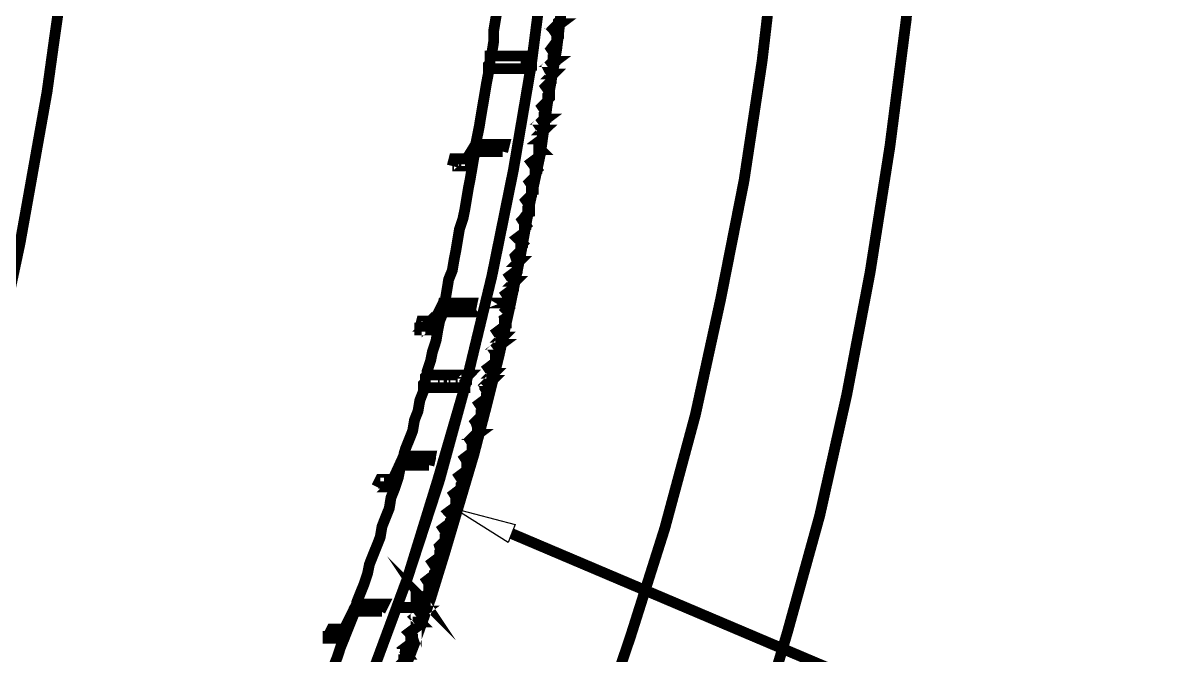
# Model space of a CAD drawing. Extents: x 0.1 to 11.6, y 0.3 to 16.2.
# Drawn here: x 6.276 to 7.327, y 4.821 to 5.406 of the extents above; entities that cross this region are included whole.
import ezdxf

# ---------------------------------------------------------------- set-up
doc = ezdxf.new("R2010")
doc.units = 0
doc.header["$MEASUREMENT"] = 0

msp = doc.modelspace()

# ---------------------------------------------------------------- linework, layer by layer
at = {"color": 0, "const_width": 0.01}
for points in [[(6.34999, 4.35499), (6.39833, 4.41997), (6.44336, 4.48833), (6.48503, 4.56), (6.52669, 4.63835), (6.565, 4.72), (6.59831, 4.80165), (6.63167, 4.89165), (6.66168, 4.98335), (6.68668, 5.07497), (6.71001, 5.17165), (6.72999, 5.27001), (6.74669, 5.36833), (6.75999, 5.47168), (6.77001, 5.57335), (6.77669, 5.67665), (6.77001, 5.57335), (6.75999, 5.47168), (6.74669, 5.36833)], [(6.21164, 3.70665), (6.27832, 3.74501), (6.34169, 3.78999), (6.405, 3.84), (6.46669, 3.89665), (6.52669, 3.95833), (6.58333, 4.02501), (6.63835, 4.09831), (6.69168, 4.17665), (6.74164, 4.25836), (6.78999, 4.345), (6.83501, 4.43668), (6.87668, 4.53331), (6.91499, 4.63167), (6.95167, 4.73503), (6.98335, 4.84169), (7.01335, 4.94997), (7.03836, 5.06168), (7.06, 5.17503), (7.07835, 5.29167), (7.09332, 5.40831), (7.10499, 5.52669)], [(6.24669, 3.95833), (6.30664, 4.00168), (6.36664, 4.05165), (6.42503, 4.10835), (6.48167, 4.16997), (6.535, 4.23665), (6.58664, 4.30832), (6.63667, 4.38499), (6.68164, 4.46832), (6.72667, 4.55333), (6.76665, 4.64501), (6.80501, 4.74001), (6.83832, 4.83832), (6.87001, 4.93832), (6.89833, 5.04335), (6.92165, 5.15001), (6.94336, 5.25999), (6.96001, 5.37001), (6.97331, 5.48335)], [(6.26335, 5.155), (6.27333, 5.20167), (6.28168, 5.24832), (6.28999, 5.29497), (6.29833, 5.34169), (6.30501, 5.38997), (6.31168, 5.43668)], [(6.70833, 5.375), (6.71001, 5.37831), (6.71164, 5.38835), (6.71164, 5.39833), (6.71332, 5.40831), (6.715, 5.41835), (6.71669, 5.42833), (6.71832, 5.43668)], [(6.62169, 4.78836), (6.63835, 4.83165), (6.65332, 4.87332), (6.66667, 4.91667), (6.68001, 4.96164), (6.69336, 5.00667), (6.70503, 5.05165), (6.71669, 5.09831), (6.72667, 5.14333), (6.73665, 5.19168), (6.74501, 5.23833), (6.75499, 5.285), (6.76167, 5.33333), (6.77001, 5.38167), (6.77501, 5.42333)], [(6.77333, 5.41168), (6.77333, 5.41), (6.77333, 5.40831), (6.77165, 5.40668), (6.77165, 5.405), (6.76665, 5.40001), (6.77001, 5.39501), (6.77001, 5.39333), (6.77001, 5.39165), (6.77001, 5.38997), (6.77001, 5.38835), (6.76497, 5.38167), (6.76833, 5.37668), (6.76833, 5.375), (6.76833, 5.37332), (6.76833, 5.37169), (6.76665, 5.37169), (6.76665, 5.37001), (6.76167, 5.36501), (6.76497, 5.35835), (6.76497, 5.35667), (6.76497, 5.35499), (6.76497, 5.35335), (6.76497, 5.35167), (6.75999, 5.34668), (6.76335, 5.34169), (6.76335, 5.34), (6.76167, 5.33832), (6.76167, 5.33664), (6.76167, 5.33501), (6.76167, 5.33333), (6.75667, 5.32835), (6.75999, 5.32335), (6.75999, 5.32167), (6.75999, 5.31999), (6.75999, 5.31836), (6.75836, 5.31836), (6.75836, 5.31668), (6.75331, 5.31168), (6.75667, 5.30664), (6.75667, 5.30501), (6.75667, 5.30333), (6.75667, 5.30165), (6.75667, 5.30003), (6.75667, 5.29833), (6.75, 5.29335), (6.75499, 5.28836), (6.75331, 5.28836), (6.75331, 5.28668), (6.75331, 5.285), (6.75331, 5.28331), (6.75331, 5.28168), (6.74669, 5.27669), (6.75168, 5.27001), (6.75, 5.26833), (6.75, 5.26665), (6.75, 5.26497), (6.75, 5.26335), (6.74501, 5.25836), (6.74832, 5.25331), (6.74832, 5.25168), (6.74669, 5.25168), (6.74669, 5.25), (6.74669, 5.24832), (6.74669, 5.24669), (6.74164, 5.24164), (6.74501, 5.23665), (6.74501, 5.23503), (6.74333, 5.23335), (6.74333, 5.23167), (6.74333, 5.22999), (6.73833, 5.22331), (6.74164, 5.21832), (6.74001, 5.21669), (6.74001, 5.215), (6.74001, 5.21332), (6.74001, 5.21164), (6.73335, 5.20665), (6.73833, 5.20167), (6.73665, 5.19997), (6.73665, 5.19835), (6.73665, 5.19667), (6.73665, 5.19499), (6.73167, 5.19), (6.73335, 5.185), (6.73335, 5.18332), (6.73335, 5.18164), (6.73335, 5.18001), (6.73335, 5.17833), (6.73335, 5.17665), (6.72667, 5.17165), (6.72999, 5.16667), (6.72999, 5.16499), (6.72999, 5.16336), (6.72999, 5.16168), (6.72999, 5.16), (6.72331, 5.155), (6.72667, 5.15001), (6.72331, 5.155), (6.72999, 5.16), (6.72999, 5.16168), (6.72999, 5.16336), (6.72999, 5.16499), (6.73167, 5.16667), (6.72999, 5.16667)], [(6.77333, 5.41168), (6.77333, 5.41), (6.77333, 5.40831), (6.77333, 5.40668), (6.77333, 5.405)], [(6.77165, 5.405), (6.77333, 5.405), (6.76665, 5.40001), (6.77165, 5.39501)], [(6.76665, 5.40001), (6.76833, 5.40001)], [(6.77001, 5.39501), (6.77165, 5.39501), (6.77165, 5.39333), (6.77001, 5.39165), (6.77001, 5.38997), (6.77001, 5.38835), (6.76497, 5.38167)], [(6.77001, 5.38835), (6.77165, 5.38835)], [(6.76833, 5.37001), (6.76833, 5.37169), (6.76833, 5.37332), (6.76833, 5.375), (6.76833, 5.37668), (6.76497, 5.38167)], [(6.76833, 5.37668), (6.77001, 5.37668)], [(6.74669, 5.36833), (6.72999, 5.27001), (6.71001, 5.17165), (6.68668, 5.07497), (6.66, 4.98335), (6.63167, 4.89165), (6.59831, 4.80165), (6.565, 4.72), (6.52669, 4.63835), (6.48503, 4.56), (6.44336, 4.48833), (6.39833, 4.41997), (6.34999, 4.35499)], [(6.74669, 5.375), (6.74669, 5.37332), (6.74669, 5.37169), (6.74669, 5.37001), (6.74669, 5.36833), (6.74669, 5.36664), (6.74501, 5.36664), (6.74501, 5.36501), (6.74501, 5.36333), (6.70665, 5.36333)], [(6.71001, 5.36664), (6.71001, 5.36501)], [(6.72667, 5.36664), (6.72667, 5.36501)], [(6.74333, 5.36664), (6.74333, 5.36501)], [(6.74669, 5.36833), (6.74832, 5.36833)], [(6.74669, 5.36833), (6.74832, 5.36833)], [(6.76167, 5.36501), (6.76833, 5.37001), (6.76665, 5.37001)], [(6.76665, 5.35835), (6.76167, 5.36501)], [(6.69499, 5.29335), (6.69667, 5.30165), (6.69835, 5.31), (6.69997, 5.31999), (6.70167, 5.33003), (6.70335, 5.34), (6.70503, 5.34999), (6.70665, 5.35835), (6.70665, 5.36333)], [(6.74501, 5.36333), (6.74669, 5.36333)], [(6.76497, 5.35835), (6.76665, 5.35835), (6.76497, 5.35667), (6.76497, 5.35499), (6.76497, 5.35335), (6.76497, 5.35167)], [(6.75999, 5.34668), (6.76497, 5.35167)], [(6.76335, 5.34169), (6.75999, 5.34668)], [(6.75667, 5.32835), (6.76167, 5.33333)], [(6.76335, 5.34169), (6.76335, 5.34), (6.76335, 5.33832), (6.76335, 5.33664), (6.76167, 5.33501), (6.76167, 5.33333)], [(6.75999, 5.32335), (6.75667, 5.32835)], [(6.75999, 5.32335), (6.75999, 5.32167), (6.75999, 5.31999), (6.75999, 5.31836), (6.75999, 5.31668)], [(6.75331, 5.31168), (6.75999, 5.31668), (6.75836, 5.31668)], [(6.75667, 5.30664), (6.75836, 5.30664), (6.75667, 5.30501), (6.75667, 5.30333), (6.75667, 5.30165), (6.75667, 5.30003), (6.75667, 5.29833), (6.75168, 5.29335)], [(6.75836, 5.30664), (6.75331, 5.31168)], [(6.69499, 5.29335), (6.68668, 5.28), (6.68668, 5.27333)], [(6.72, 5.28668), (6.72168, 5.29335), (6.69499, 5.29335), (6.69336, 5.28668), (6.69499, 5.28668), (6.69336, 5.28668)], [(6.72168, 5.29335), (6.72, 5.28668)], [(6.72168, 5.29335), (6.72331, 5.29335)], [(6.75331, 5.28168), (6.75331, 5.28331), (6.75331, 5.285), (6.75499, 5.28668), (6.75499, 5.28836), (6.75168, 5.29335), (6.75, 5.29335)], [(6.75667, 5.29833), (6.75836, 5.29833)], [(6.66499, 5.14665), (6.66667, 5.14833), (6.66835, 5.15831), (6.66997, 5.16835), (6.67333, 5.17665), (6.67503, 5.18668), (6.67665, 5.19499), (6.67833, 5.20503), (6.68001, 5.215), (6.68332, 5.22499), (6.685, 5.23335), (6.68668, 5.24333), (6.68832, 5.25331), (6.69, 5.26167), (6.69168, 5.27165), (6.69336, 5.28168), (6.69499, 5.28668)], [(6.69499, 5.28668), (6.69667, 5.28668)], [(6.74832, 5.27669), (6.75331, 5.28168)], [(6.75499, 5.28836), (6.75667, 5.28836)], [(6.68668, 5.28), (6.67503, 5.28), (6.67333, 5.27333)], [(6.67333, 5.27333), (6.67503, 5.27333)], [(6.68164, 5.27669), (6.68001, 5.27669), (6.68001, 5.27501)], [(6.75168, 5.27001), (6.74832, 5.27669), (6.74669, 5.27669)], [(6.75, 5.26335), (6.74501, 5.25836), (6.74832, 5.25331)], [(6.75168, 5.27001), (6.75168, 5.26833), (6.75, 5.26665), (6.75, 5.26497), (6.75, 5.26335)], [(6.74832, 5.25331), (6.74832, 5.25168), (6.74832, 5.25), (6.74669, 5.24832), (6.74669, 5.24669), (6.74164, 5.24164)], [(6.74501, 5.25836), (6.74669, 5.25836)], [(6.74501, 5.23665), (6.74164, 5.24164)], [(6.74669, 5.24669), (6.74832, 5.24669)], [(6.74333, 5.22999), (6.74333, 5.22835), (6.73833, 5.22331), (6.74164, 5.21832)], [(6.74501, 5.23665), (6.74501, 5.23503), (6.74501, 5.23335), (6.74501, 5.23167), (6.74333, 5.23167), (6.74333, 5.22999), (6.74333, 5.22835)], [(6.74164, 5.21832), (6.74164, 5.21669), (6.74001, 5.215), (6.74001, 5.21332), (6.74001, 5.21164), (6.73503, 5.20665)], [(6.73833, 5.22331), (6.74001, 5.22331)], [(6.74001, 5.21164), (6.74164, 5.21164)], [(6.73665, 5.19336), (6.73665, 5.19499), (6.73665, 5.19667), (6.73665, 5.19835), (6.73833, 5.19997), (6.73833, 5.20167), (6.73503, 5.20665), (6.73335, 5.20665)], [(6.73833, 5.20167), (6.74001, 5.20167)], [(6.73167, 5.19), (6.73665, 5.19336), (6.73665, 5.19499)], [(6.73503, 5.185), (6.73167, 5.19)], [(6.73335, 5.185), (6.73503, 5.185), (6.73335, 5.18332), (6.73335, 5.18164), (6.73335, 5.18001), (6.73335, 5.17833), (6.73335, 5.17665), (6.72835, 5.17165)], [(6.73335, 5.17665), (6.73503, 5.17665)], [(6.73167, 5.16667), (6.72835, 5.17165), (6.72667, 5.17165)], [(6.72331, 5.155), (6.72499, 5.155)], [(6.72999, 5.16), (6.73167, 5.16)], [(6.66499, 5.14665), (6.65668, 5.12999), (6.655, 5.12332)], [(6.68832, 5.13997), (6.69, 5.14665), (6.66499, 5.14665), (6.66336, 5.13997)], [(6.69, 5.14665), (6.69168, 5.14665), (6.69, 5.13835)], [(6.72, 5.13667), (6.72499, 5.14165), (6.72499, 5.14333), (6.72667, 5.14501), (6.72667, 5.14665), (6.72667, 5.14501), (6.72667, 5.14333), (6.72499, 5.14165)], [(6.72667, 5.15001), (6.72835, 5.15001)], [(6.72667, 5.14501), (6.72835, 5.14501)], [(6.64501, 4.87332), (6.65169, 4.87831), (6.65169, 4.87999), (6.65169, 4.88167), (6.65332, 4.88336), (6.65332, 4.88499), (6.65001, 4.88997), (6.65668, 4.89501), (6.65668, 4.89665), (6.65831, 4.89833), (6.65831, 4.90001), (6.65831, 4.90169), (6.655, 4.90668), (6.66168, 4.91168), (6.66168, 4.91336), (6.66336, 4.91336), (6.66336, 4.91499), (6.66336, 4.91667), (6.66168, 4.92165), (6.66667, 4.92665), (6.66667, 4.92833), (6.66835, 4.93001), (6.66835, 4.93164), (6.66835, 4.93332), (6.66499, 4.93832), (6.67165, 4.94336), (6.67165, 4.94499), (6.67333, 4.94667), (6.67333, 4.94835), (6.67333, 4.94997), (6.66997, 4.95335), (6.67665, 4.95833), (6.67665, 4.96001), (6.67665, 4.96164), (6.67833, 4.96164), (6.67833, 4.96332), (6.67833, 4.965), (6.67503, 4.97), (6.68164, 4.97499), (6.68164, 4.97667), (6.68164, 4.97835), (6.68332, 4.97999), (6.68332, 4.98167), (6.68001, 4.98665), (6.68668, 4.99164), (6.68668, 4.99333), (6.68668, 4.99501), (6.68832, 4.99501), (6.68832, 4.99669), (6.68832, 4.99832), (6.685, 5.00331), (6.69168, 5.00836), (6.69168, 5.00999), (6.69168, 5.01167), (6.69168, 5.01335), (6.69336, 5.01335), (6.69336, 5.01497), (6.69, 5.02001), (6.69499, 5.02501), (6.69667, 5.02501), (6.69667, 5.02669), (6.69667, 5.02832), (6.69667, 5.03), (6.69667, 5.03168), (6.69499, 5.03668), (6.69997, 5.04167), (6.69997, 5.04335), (6.70167, 5.04335), (6.70167, 5.04497), (6.70167, 5.04665), (6.70167, 5.04833), (6.69835, 5.05333), (6.70503, 5.05832), (6.70503, 5.06), (6.70503, 5.06168), (6.70665, 5.06332), (6.70665, 5.065), (6.70335, 5.06999), (6.70833, 5.07497), (6.71001, 5.07667), (6.71001, 5.07835), (6.71001, 5.08003), (6.71001, 5.08165), (6.70665, 5.08664), (6.71332, 5.09169), (6.71332, 5.09332), (6.71332, 5.095), (6.715, 5.095), (6.715, 5.09668), (6.715, 5.09831), (6.71164, 5.10335), (6.71669, 5.10835), (6.71832, 5.11003), (6.71832, 5.11165), (6.71832, 5.11333), (6.71832, 5.11501), (6.715, 5.12001), (6.72168, 5.125), (6.72168, 5.12668), (6.72168, 5.12831), (6.72168, 5.12999), (6.72331, 5.12999), (6.72331, 5.13167), (6.72, 5.13667), (6.72331, 5.13167)], [(6.65001, 5.08003), (6.65001, 5.08333), (6.65332, 5.09332), (6.655, 5.10167), (6.65831, 5.11165), (6.66, 5.12169), (6.66168, 5.12999), (6.66499, 5.13835)], [(6.66499, 5.13835), (6.66667, 5.13835)], [(6.72, 5.13667), (6.72499, 5.14165)], [(6.65668, 5.12999), (6.64501, 5.12999), (6.64333, 5.12332)], [(6.65001, 5.12668), (6.65001, 5.125)], [(6.71669, 5.12001), (6.72168, 5.125)], [(6.72331, 5.13167), (6.72331, 5.12999), (6.72331, 5.12831), (6.72168, 5.12831), (6.72168, 5.12668), (6.72168, 5.125)], [(6.71832, 5.11501), (6.72, 5.11501), (6.71832, 5.11333), (6.71832, 5.11165), (6.71832, 5.11003), (6.71832, 5.10835)], [(6.72, 5.11501), (6.71669, 5.12001), (6.715, 5.12001)], [(6.71164, 5.10335), (6.71832, 5.10835), (6.71669, 5.10835)], [(6.715, 5.09831), (6.71164, 5.10335)], [(6.70833, 5.08664), (6.71332, 5.09169)], [(6.715, 5.09831), (6.715, 5.09668), (6.715, 5.095), (6.71332, 5.09332), (6.71332, 5.09169)], [(6.71001, 5.08165), (6.71164, 5.08165), (6.71001, 5.08003), (6.71001, 5.07835), (6.71001, 5.07667), (6.71001, 5.07497)], [(6.71164, 5.08165), (6.70833, 5.08664), (6.70665, 5.08664)], [(6.65001, 5.07167), (6.65169, 5.07167)], [(6.65001, 5.07167), (6.65169, 5.07167)], [(6.66667, 5.07167), (6.66835, 5.07167)], [(6.68668, 5.08003), (6.68832, 5.08003), (6.68668, 5.07835), (6.68668, 5.07667), (6.68668, 5.07497), (6.68668, 5.07335), (6.685, 5.07167), (6.685, 5.06999), (6.685, 5.06836)], [(6.68332, 5.07167), (6.685, 5.07167)], [(6.68668, 5.07497), (6.68832, 5.07497)], [(6.68668, 5.07497), (6.68832, 5.07497)], [(6.70335, 5.06836), (6.71001, 5.07497), (6.70833, 5.07497)], [(6.62831, 5.00499), (6.62999, 5.01167), (6.63336, 5.02001), (6.63667, 5.02832), (6.63835, 5.03836), (6.64165, 5.04665), (6.64333, 5.05664), (6.64665, 5.065), (6.64665, 5.06836), (6.685, 5.06836)], [(6.64665, 5.06836), (6.64833, 5.06836)], [(6.70665, 5.06332), (6.70335, 5.06836), (6.70335, 5.06999)], [(6.70665, 5.065), (6.70665, 5.06332), (6.70665, 5.06168), (6.70503, 5.06), (6.70503, 5.05832), (6.70503, 5.05664)], [(6.69835, 5.05333), (6.70503, 5.05664), (6.70503, 5.05832)], [(6.70167, 5.04833), (6.69835, 5.05333)], [(6.69997, 5.04167), (6.69499, 5.03668), (6.69835, 5.03168)], [(6.70167, 5.04833), (6.70167, 5.04665), (6.70167, 5.04497), (6.70167, 5.04335), (6.69997, 5.04167)], [(6.69499, 5.03668), (6.69667, 5.03668)], [(6.69667, 5.03168), (6.69835, 5.03168), (6.69835, 5.03), (6.69667, 5.03), (6.69667, 5.02832), (6.69667, 5.02669), (6.69667, 5.02501)], [(6.69499, 5.02501), (6.69667, 5.02501), (6.69, 5.02001), (6.69336, 5.01497)], [(6.69, 5.02001), (6.69168, 5.02001)], [(6.69336, 5.01497), (6.69336, 5.01335), (6.69336, 5.01167), (6.69168, 5.01167), (6.69168, 5.00999), (6.69168, 5.00836), (6.685, 5.00331)], [(6.69168, 5.00836), (6.69336, 5.00836)], [(6.62831, 5.00499), (6.61833, 4.98335), (6.61664, 4.97667)], [(6.65169, 4.99669), (6.65332, 5.00499), (6.62831, 5.00499), (6.62668, 4.99669)], [(6.65332, 5.00499), (6.65332, 5.00331), (6.65169, 4.99669)], [(6.68668, 4.99164), (6.68668, 4.99333), (6.68832, 4.99501), (6.68832, 4.99669), (6.68832, 4.99832), (6.685, 5.00331)], [(6.685, 5.00331), (6.68668, 5.00331)], [(6.68832, 4.99832), (6.69, 4.99832)], [(6.58501, 4.86833), (6.58501, 4.87001), (6.58832, 4.87831), (6.59169, 4.88667), (6.595, 4.89665), (6.59668, 4.905), (6.59999, 4.91336), (6.60335, 4.92165), (6.60667, 4.93001), (6.60835, 4.94), (6.61165, 4.94835), (6.61501, 4.95665), (6.61664, 4.96669), (6.62001, 4.97499), (6.62332, 4.98503), (6.625, 4.99333), (6.62668, 4.99669)], [(6.62668, 4.99669), (6.62831, 4.99669)], [(6.62668, 4.99669), (6.62831, 4.99669)], [(6.68001, 4.98665), (6.68668, 4.99164)], [(6.68332, 4.98167), (6.68001, 4.98665)], [(6.61833, 4.98335), (6.60667, 4.98335), (6.60335, 4.97667)], [(6.61165, 4.98167), (6.61165, 4.97999), (6.61003, 4.97999), (6.61165, 4.97999)], [(6.68332, 4.98167), (6.68332, 4.97999), (6.68332, 4.97835), (6.68164, 4.97667), (6.68164, 4.97499)], [(6.67833, 4.965), (6.67665, 4.97), (6.67503, 4.97)], [(6.67665, 4.97), (6.68164, 4.97499)], [(6.67165, 4.95335), (6.67665, 4.95833)], [(6.67833, 4.965), (6.67833, 4.96332), (6.67833, 4.96164), (6.67665, 4.96001), (6.67665, 4.95833)], [(6.67333, 4.94835), (6.67165, 4.95335), (6.66997, 4.95335)], [(6.67333, 4.94997), (6.67333, 4.94835), (6.67333, 4.94667), (6.67333, 4.94499), (6.67165, 4.94336), (6.67165, 4.94168)], [(6.66835, 4.93332), (6.66667, 4.93832), (6.66499, 4.93832)], [(6.66667, 4.93832), (6.67165, 4.94168), (6.67165, 4.94336)], [(6.66168, 4.92165), (6.66667, 4.92665)], [(6.66835, 4.93332), (6.66835, 4.93164), (6.66835, 4.93001), (6.66835, 4.92833), (6.66667, 4.92833), (6.66667, 4.92665)], [(6.72835, 4.93332), (7.32167, 4.68164)], [(6.66499, 4.91667), (6.66168, 4.92165)], [(6.66336, 4.91667), (6.66499, 4.91667), (6.66336, 4.91667), (6.66336, 4.91499), (6.66336, 4.91336), (6.66336, 4.91168), (6.66168, 4.91)], [(6.63997, 4.85835), (6.64501, 4.86165), (6.64501, 4.86333), (6.64665, 4.86333), (6.64665, 4.86501), (6.62332, 4.86501), (6.64665, 4.86501), (6.64665, 4.86664), (6.64833, 4.86664), (6.64833, 4.86833), (6.64833, 4.87001), (6.64501, 4.87332), (6.64833, 4.86833)], [(6.65668, 4.89501), (6.65831, 4.89665), (6.65831, 4.89833), (6.65831, 4.90001), (6.65831, 4.90169), (6.65668, 4.905), (6.655, 4.90668)], [(6.65668, 4.905), (6.66168, 4.91), (6.66168, 4.91168)], [(6.65169, 4.88997), (6.65668, 4.89501)], [(6.65831, 4.90169), (6.66, 4.90169)], [(6.62831, 4.815), (6.62831, 4.81668), (6.62999, 4.81668), (6.62999, 4.81836), (6.62999, 4.81999), (6.62999, 4.82167), (6.63167, 4.82167), (6.62831, 4.82667), (6.63499, 4.83165), (6.63499, 4.83333), (6.63499, 4.83501), (6.63667, 4.83501), (6.63667, 4.83664), (6.63667, 4.83832), (6.63336, 4.84169), (6.63997, 4.84668), (6.63997, 4.84831), (6.64165, 4.84831), (6.64165, 4.84999), (6.64165, 4.85167), (6.64165, 4.85335), (6.63997, 4.85835), (6.63997, 4.85667), (6.64333, 4.85167)], [(6.65332, 4.88499), (6.65169, 4.88997), (6.65001, 4.88997)], [(6.65332, 4.88499), (6.65332, 4.88336), (6.65332, 4.88167), (6.65169, 4.88167), (6.65169, 4.87999), (6.65169, 4.87831)], [(6.64501, 4.87332), (6.65169, 4.87831)], [(6.56168, 4.80832), (6.56332, 4.81), (6.56668, 4.81836), (6.56999, 4.82835), (6.57335, 4.83664), (6.57667, 4.845), (6.58003, 4.85335), (6.58333, 4.86165)], [(6.58501, 4.86833), (6.57335, 4.845), (6.57167, 4.83832)], [(6.61003, 4.86833), (6.60667, 4.86165), (6.61003, 4.86833), (6.58501, 4.86833), (6.58165, 4.86165)], [(6.60667, 4.86165), (6.60835, 4.86165)], [(6.63997, 4.85667), (6.64665, 4.86165), (6.64501, 4.86165)], [(6.64833, 4.87001), (6.64833, 4.86833), (6.64665, 4.86833), (6.64665, 4.86664), (6.64665, 4.86501), (6.64665, 4.86333), (6.64665, 4.86165)], [(6.64665, 4.86501), (6.64833, 4.86501)], [(6.58165, 4.86003), (6.58333, 4.86003)], [(6.58165, 4.86003), (6.58333, 4.86003)], [(6.58165, 4.86003), (6.58333, 4.86003)], [(6.64165, 4.85335), (6.64333, 4.85167), (6.64165, 4.85167), (6.64165, 4.84999), (6.64165, 4.84831), (6.63997, 4.84668)], [(6.57335, 4.845), (6.56168, 4.845), (6.55832, 4.83832)], [(6.56668, 4.84169), (6.565, 4.84169), (6.565, 4.84)], [(6.63336, 4.84169), (6.63997, 4.84668)], [(6.63667, 4.83664), (6.63336, 4.84169)], [(6.62831, 4.82667), (6.63499, 4.83165)], [(6.63667, 4.83832), (6.63667, 4.83664), (6.63667, 4.83501), (6.63667, 4.83333), (6.63499, 4.83333), (6.63499, 4.83165)], [(6.62831, 4.82667), (6.63167, 4.82167), (6.63167, 4.81999), (6.62999, 4.81999), (6.62999, 4.81836), (6.62999, 4.81668), (6.62831, 4.815), (6.62332, 4.81)], [(6.63167, 4.82167), (6.63336, 4.82167)]]:
    msp.add_lwpolyline(points, dxfattribs=at)
for points in [[(6.70833, 5.375), (6.70833, 5.37332), (6.70833, 5.37169), (6.70833, 5.37001), (6.70833, 5.36833), (6.70665, 5.36664), (6.70665, 5.36501), (6.70665, 5.36333), (6.74501, 5.36333), (6.74501, 5.36501), (6.74501, 5.36664), (6.74501, 5.36833), (6.74669, 5.37001), (6.74669, 5.37169), (6.74669, 5.37332), (6.74669, 5.375), (6.70833, 5.375)], [(6.71001, 5.36501), (6.71001, 5.36664), (6.71001, 5.36501)], [(6.71001, 5.36501), (6.71001, 5.36664), (6.71001, 5.36501)], [(6.72667, 5.36501), (6.72667, 5.36664), (6.72667, 5.36501)], [(6.72667, 5.36501), (6.72667, 5.36664), (6.72667, 5.36501)], [(6.74333, 5.36501), (6.74333, 5.36664), (6.74164, 5.36664), (6.74164, 5.36501), (6.74333, 5.36501)], [(6.74333, 5.36501), (6.74164, 5.36501), (6.74164, 5.36664), (6.74333, 5.36664), (6.74164, 5.36664), (6.74164, 5.36501), (6.74333, 5.36501)], [(6.67333, 5.27333), (6.68668, 5.27333), (6.69336, 5.28668), (6.72, 5.28668), (6.69499, 5.28668), (6.68668, 5.27333), (6.67333, 5.27333)], [(6.68001, 5.27669), (6.68164, 5.27669), (6.68001, 5.27669), (6.68001, 5.27501), (6.68001, 5.27669)], [(6.70503, 5.14665), (6.72667, 5.14665), (6.72667, 5.14833), (6.72667, 5.15001), (6.72667, 5.14833), (6.72667, 5.14665), (6.72667, 5.14501), (6.72667, 5.14665), (6.70503, 5.14665)], [(6.65001, 5.12668), (6.65001, 5.125), (6.64833, 5.125), (6.65001, 5.12668)], [(6.64333, 5.12332), (6.655, 5.12332), (6.66336, 5.13997), (6.68832, 5.13997), (6.69, 5.13835), (6.66499, 5.13835), (6.655, 5.12169), (6.64333, 5.12169), (6.64333, 5.12332)], [(6.66336, 5.13835), (6.66499, 5.13835), (6.66336, 5.13835)], [(6.65001, 5.08003), (6.64833, 5.07835), (6.64833, 5.07667), (6.64833, 5.07497), (6.64833, 5.07335), (6.64665, 5.07167), (6.64665, 5.06999), (6.64665, 5.06836), (6.685, 5.06836), (6.685, 5.06999), (6.685, 5.07167), (6.685, 5.07335), (6.68668, 5.07497), (6.68668, 5.07667), (6.68668, 5.07835), (6.68668, 5.08003), (6.65001, 5.08003)], [(6.65001, 5.07167), (6.65001, 5.07335), (6.65001, 5.07167), (6.64833, 5.07167), (6.65001, 5.07167)], [(6.66499, 5.07167), (6.66667, 5.07167), (6.66667, 5.07335), (6.66499, 5.07335), (6.66499, 5.07167)], [(6.66499, 5.07167), (6.66667, 5.07167), (6.66499, 5.07167)], [(6.68164, 5.07167), (6.68332, 5.07167), (6.68332, 5.07335), (6.68164, 5.07335), (6.68164, 5.07167)], [(6.68164, 5.07167), (6.68332, 5.07167), (6.68164, 5.07167)], [(6.60335, 4.97667), (6.61664, 4.97667), (6.62668, 4.99669), (6.65169, 4.99669), (6.62668, 4.99669), (6.61664, 4.97667), (6.60335, 4.97667)], [(6.61165, 4.98167), (6.61165, 4.97999), (6.61003, 4.97999), (6.61003, 4.98167), (6.61165, 4.98167)], [(6.55832, 4.83832), (6.57167, 4.83832), (6.58165, 4.86165), (6.60667, 4.86165), (6.58165, 4.86165), (6.57167, 4.83664), (6.55832, 4.83664), (6.55832, 4.83832)], [(6.56668, 4.84169), (6.56668, 4.84), (6.565, 4.84), (6.565, 4.84169), (6.56668, 4.84169)]]:
    msp.add_lwpolyline(points, close=True, dxfattribs=at)
at = {"color": 0}
msp.add_lwpolyline([(6.72499, 4.92503), (6.67503, 4.95665), (6.73167, 4.94168), (6.72499, 4.92503)], close=True, dxfattribs=at)

doc.saveas('drawing.dxf')
